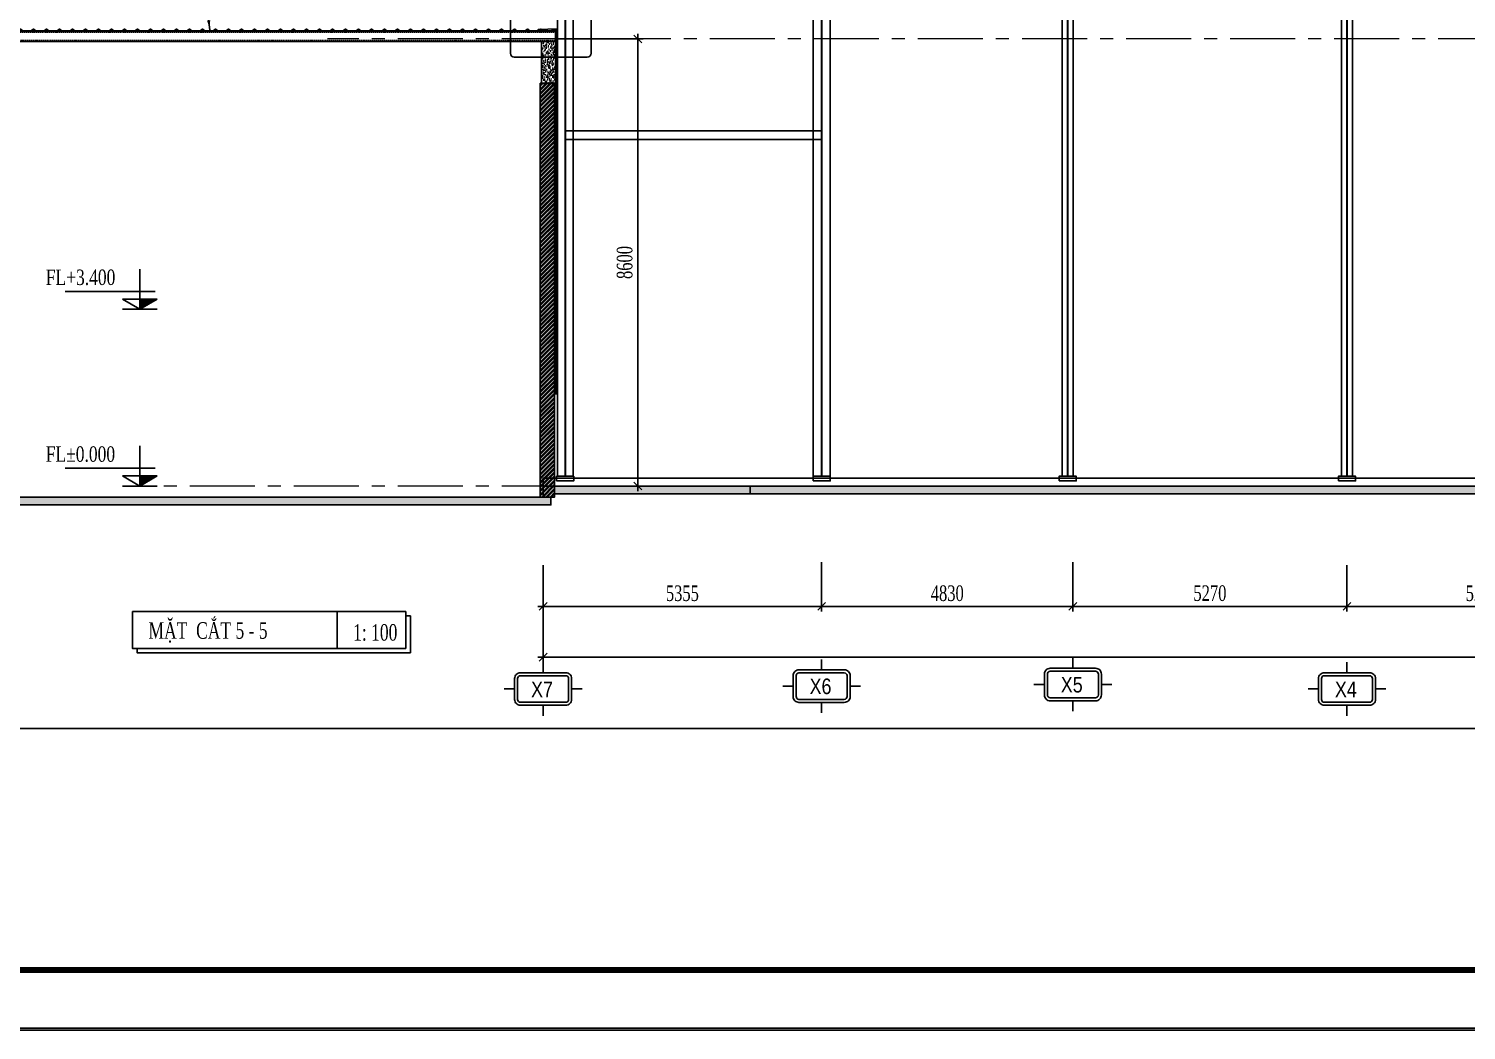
# Model space of a CAD drawing. Header units: inches. Extents: x 340055 to 349452, y -34649 to -30845.
# Drawn here: x 342145 to 342421.4, y -32778.4 to -32585.7 of the extents above; entities that cross this region are included whole.
import ezdxf
from ezdxf.enums import TextEntityAlignment as Align

# ---------------------------------------------------------------- set-up
doc = ezdxf.new("R2010")
doc.units = ezdxf.units.IN
doc.header["$MEASUREMENT"] = 0
doc.linetypes.add('CENTER', pattern=[2, 1.25, -0.25, 0.25, -0.25])
doc.linetypes.add('HIDDEN', pattern=[0.375, 0.25, -0.125])
for name, color, linetype in [('001-TRUC', 252, 'CENTER'), ('2', 2, 'Continuous'), ('250', 250, 'Continuous'), ('3', 3, 'Continuous'), ('7', 7, 'Continuous'), ('8', 8, 'Continuous'), ('flashing', 6, 'Continuous'), ('NET IN', 3, 'Continuous'), ('STRUCTURE', 1, 'Continuous')]:
    doc.layers.add(name, color=color, linetype=linetype)
doc.layers.add('TL-TIILE BLOCK A2$0$TL-TITLE BLOCK 1', color=7, linetype='Continuous', lineweight=50)
doc.styles.add('hx2', font='')
doc.styles.add('ST1', font='times.ttf', dxfattribs={"width": 0.7})
doc.styles.add('ST1H', font='vnshxh.shx', dxfattribs={"width": 0.7})
doc.styles.add('vntimeh.shx', font='vntimeh.shx', dxfattribs={"width": 0.8, "bigfont": 'bigfont.shx'})
doc.styles.get('hx2').set_extended_font_data('.VnArial NarrowH')
doc.dimstyles.new('100', dxfattribs={"dimtxt": 3, "dimasz": 1.5, "dimexe": 1, "dimexo": 0, "dimgap": 1, "dimtad": 1, "dimdec": 0, "dimlfac": 100, "dimzin": 0, "dimdsep": 46, "dimtxsty": 'ST1', "dimblk": 'OBLIQUE', "dimcen": 1, "dimdle": 1, "dimclrd": 8, "dimclre": 8, "dimclrt": 3, "dimadec": 0, "dimazin": 0, "dimtfac": 1, "dimtdec": 0, "dimtix": 1, "dimtmove": 1, "dimatfit": 3, "dimfxl": 0, "dimtolj": 1, "dimtzin": 0, "dimlwd": -1, "dimlwe": -1, "dimarcsym": 0})
doc.dimstyles.new('3', dxfattribs={"dimtxt": 3.5, "dimasz": 1.8, "dimexe": 1, "dimexo": 0, "dimgap": 1, "dimtad": 1, "dimdec": 0, "dimlfac": 3, "dimzin": 0, "dimdsep": 46, "dimtxsty": 'ST1H', "dimblk": 'OBLIQUE', "dimcen": 1, "dimdle": 1, "dimclrd": 8, "dimclre": 8, "dimclrt": 3, "dimadec": 0, "dimazin": 0, "dimtfac": 1, "dimtdec": 0, "dimtix": 1, "dimtofl": 0, "dimtmove": 1, "dimatfit": 3, "dimfxl": 0, "dimtolj": 1, "dimtzin": 0, "dimlwd": -1, "dimlwe": -1, "dimarcsym": 0})

# ---------------------------------------------------------------- blocks, each defined once
blk = doc.blocks.new('TENTRUC')
at = {"layer": '7'}
for p, q in [((0, 8.27), (0, 10.26)), ((-7.48, 5.13), (-5.48, 5.13)), ((5.48, 5.13), (7.48, 5.13)), ((0, 0), (0, 2))]:
    blk.add_line(p, q, dxfattribs=at)
blk.add_lwpolyline([(-4.36, 8.27), (4.36, 8.27, -0.414214), (5.48, 7.14), (5.48, 3.12, -0.414214), (4.36, 2), (-4.36, 2, -0.414214), (-5.48, 3.12), (-5.48, 7.14, -0.414214)], format="xyb", close=True, dxfattribs=at)
at = {"layer": '8', "ltscale": 15}
blk.add_lwpolyline([(-4.36, 7.68), (4.36, 7.68, -0.414214), (4.9, 7.14), (4.9, 3.12, -0.414214), (4.36, 2.58), (-4.36, 2.58, -0.414214), (-4.9, 3.12), (-4.9, 7.14, -0.414214)], format="xyb", close=True, dxfattribs=at)
at = {"layer": '3', "style": 'hx2'}
blk.add_attdef('TR', text='', height=2.9, dxfattribs=at).set_placement((-0.16, 3.83), align=Align.CENTER)
blk = doc.blocks.new('_Oblique')
at = {"color": 0, "linetype": 'ByBlock', "lineweight": -2}
blk.add_line((-0.5, -0.5), (0.5, 0.5), dxfattribs=at)
blk = doc.blocks.new('*D503')
at = {"color": 8, "linetype": 'Continuous', "transparency": 16777216}
for p, q in [((342243.88, -32688.87), (342243.88, -32697.83)), ((342297.43, -32688.31), (342297.43, -32697.83)), ((342242.88, -32696.83), (342298.43, -32696.83))]:
    blk.add_line(p, q, dxfattribs=at)
at = {"layer": 'Defpoints', "color": 0, "transparency": 16777216}
for p in [(342243.88, -32688.87), (342297.43, -32688.31), (342297.43, -32696.83)]:
    blk.add_point(p, dxfattribs=at)
at = {"color": 8, "transparency": 16777216, "xscale": 1.5, "yscale": 1.5, "zscale": 1.5, "rotation": 180}
blk.add_blockref('_Oblique', (342243.88, -32696.83), dxfattribs=at)
at = {"color": 8, "transparency": 16777216, "xscale": 1.5, "yscale": 1.5, "zscale": 1.5}
blk.add_blockref('_Oblique', (342297.43, -32696.83), dxfattribs=at)
at = {"color": 3, "transparency": 16777216, "insert": (342270.65, -32694.31), "char_height": 3, "attachment_point": 5, "style": 'ST1', "bg_fill": 3, "box_fill_scale": 1.25, "bg_fill_color": 256, "bg_fill_true_color": 13158600, "bg_fill_transparency": 0}
blk.add_mtext('\\A1;5355', dxfattribs=at)
blk = doc.blocks.new('*D504')
at = {"color": 8, "linetype": 'Continuous', "transparency": 16777216}
for p, q in [((342297.43, -32688.31), (342297.43, -32697.83)), ((342345.73, -32688.31), (342345.73, -32697.83)), ((342296.43, -32696.83), (342346.73, -32696.83))]:
    blk.add_line(p, q, dxfattribs=at)
at = {"layer": 'Defpoints', "color": 0, "transparency": 16777216}
for p in [(342297.43, -32688.31), (342345.73, -32688.31), (342345.73, -32696.83)]:
    blk.add_point(p, dxfattribs=at)
at = {"color": 8, "transparency": 16777216, "xscale": 1.5, "yscale": 1.5, "zscale": 1.5, "rotation": 180}
blk.add_blockref('_Oblique', (342297.43, -32696.83), dxfattribs=at)
at = {"color": 8, "transparency": 16777216, "xscale": 1.5, "yscale": 1.5, "zscale": 1.5}
blk.add_blockref('_Oblique', (342345.73, -32696.83), dxfattribs=at)
at = {"color": 3, "transparency": 16777216, "insert": (342321.58, -32694.31), "char_height": 3, "attachment_point": 5, "style": 'ST1', "bg_fill": 3, "box_fill_scale": 1.25, "bg_fill_color": 256, "bg_fill_true_color": 13158600, "bg_fill_transparency": 0}
blk.add_mtext('\\A1;4830', dxfattribs=at)
blk = doc.blocks.new('*D505')
at = {"color": 8, "linetype": 'Continuous', "transparency": 16777216}
for p, q in [((342345.73, -32688.31), (342345.73, -32697.83)), ((342398.43, -32688.87), (342398.43, -32697.83)), ((342344.73, -32696.83), (342399.43, -32696.83))]:
    blk.add_line(p, q, dxfattribs=at)
at = {"layer": 'Defpoints', "color": 0, "transparency": 16777216}
for p in [(342345.73, -32688.31), (342398.43, -32688.87), (342398.43, -32696.83)]:
    blk.add_point(p, dxfattribs=at)
at = {"color": 8, "transparency": 16777216, "xscale": 1.5, "yscale": 1.5, "zscale": 1.5, "rotation": 180}
blk.add_blockref('_Oblique', (342345.73, -32696.83), dxfattribs=at)
at = {"color": 8, "transparency": 16777216, "xscale": 1.5, "yscale": 1.5, "zscale": 1.5}
blk.add_blockref('_Oblique', (342398.43, -32696.83), dxfattribs=at)
at = {"color": 3, "transparency": 16777216, "insert": (342372.08, -32694.3), "char_height": 3, "attachment_point": 5, "style": 'ST1', "bg_fill": 3, "box_fill_scale": 1.25, "bg_fill_color": 256, "bg_fill_true_color": 13158600, "bg_fill_transparency": 0}
blk.add_mtext('\\A1;5270', dxfattribs=at)
blk = doc.blocks.new('*D506')
at = {"color": 8, "linetype": 'Continuous', "transparency": 16777216}
for p, q in [((342398.43, -32688.87), (342398.43, -32697.83)), ((342450.43, -32688.87), (342450.43, -32697.83)), ((342397.43, -32696.83), (342451.43, -32696.83))]:
    blk.add_line(p, q, dxfattribs=at)
at = {"layer": 'Defpoints', "color": 0, "transparency": 16777216}
for p in [(342398.43, -32688.87), (342450.43, -32688.87), (342450.43, -32696.83)]:
    blk.add_point(p, dxfattribs=at)
at = {"color": 8, "transparency": 16777216, "xscale": 1.5, "yscale": 1.5, "zscale": 1.5, "rotation": 180}
blk.add_blockref('_Oblique', (342398.43, -32696.83), dxfattribs=at)
at = {"color": 8, "transparency": 16777216, "xscale": 1.5, "yscale": 1.5, "zscale": 1.5}
blk.add_blockref('_Oblique', (342450.43, -32696.83), dxfattribs=at)
at = {"color": 3, "transparency": 16777216, "insert": (342424.43, -32694.31), "char_height": 3, "attachment_point": 5, "style": 'ST1', "bg_fill": 3, "box_fill_scale": 1.25, "bg_fill_color": 256, "bg_fill_true_color": 13158600, "bg_fill_transparency": 0}
blk.add_mtext('\\A1;5200', dxfattribs=at)
blk = doc.blocks.new('*D510')
at = {"color": 8, "linetype": 'Continuous', "transparency": 16777216}
for p, q in [((342243.88, -32688.87), (342243.88, -32707.58)), ((342612.38, -32688.87), (342612.38, -32707.58)), ((342242.88, -32706.58), (342613.38, -32706.58))]:
    blk.add_line(p, q, dxfattribs=at)
at = {"layer": 'Defpoints', "color": 0, "transparency": 16777216}
for p in [(342243.88, -32688.87), (342612.38, -32688.87), (342612.38, -32706.58)]:
    blk.add_point(p, dxfattribs=at)
at = {"color": 8, "transparency": 16777216, "xscale": 1.5, "yscale": 1.5, "zscale": 1.5, "rotation": 180}
blk.add_blockref('_Oblique', (342243.88, -32706.58), dxfattribs=at)
at = {"color": 8, "transparency": 16777216, "xscale": 1.5, "yscale": 1.5, "zscale": 1.5}
blk.add_blockref('_Oblique', (342612.38, -32706.58), dxfattribs=at)
at = {"color": 3, "transparency": 16777216, "insert": (342428.13, -32704.05), "char_height": 3, "attachment_point": 5, "style": 'ST1', "bg_fill": 3, "box_fill_scale": 1.25, "bg_fill_color": 256, "bg_fill_true_color": 13158600, "bg_fill_transparency": 0}
blk.add_mtext('\\A1;36850', dxfattribs=at)
blk = doc.blocks.new('cos')
at = {"color": 8}
for p, q in [((0, 0), (0, 7.82)), ((-3, 3.49), (14.52, 3.49)), ((0, 1.99), (-3.39, 1.99)), ((0, 0), (-3.39, 1.99)), ((0, 1.99), (3.39, 1.99)), ((0, 0), (3.39, 1.99))]:
    blk.add_line(p, q, dxfattribs=at)
at = {"color": 4}
for p in [(-3.39, 0), (3.39, 0)]:
    blk.add_line(p, (0, 0), dxfattribs=at)
at = {"color": 8}
blk.add_solid([(0, 0), (-3.39, 1.99), (0, 1.99)], dxfattribs=at)
at = {"layer": '3', "color": 3, "style": 'vntimeh.shx', "width": 0.75}
blk.add_attdef('DSD', (1.32, 4.73), '', height=3, dxfattribs=at)
blk = doc.blocks.new('A$C26A6701F')
at = {"layer": 'STRUCTURE', "color": 1, "linetype": 'Continuous'}
for p, q in [((0, 17.2), (1.3, 17.5)), ((0, 17.1), (0, 17.2)), ((0, 17.2), (4, 17.2)), ((4, 17.1), (0, 17.1)), ((3.9, 16.7), (0.1, 16.7)), ((0.4, 17.8), (3.6, 17.8)), ((0.4, 17.6), (1.2, 17.6)), ((0.9, 17.8), (0.9, 18.8)), ((1, 17.8), (1, 18.6)), ((1, 6.2), (2.8, 6.5)), ((1.3, 6.4), (1, 6.2)), ((1, 6.2), (1.3, 6.1)), ((1.3, 6), (1, 5.8)), ((1, 5.8), (2.8, 6)), ((1, 5.8), (1.3, 5.6)), ((1, 5.3), (2.8, 5.6)), ((1.3, 5.5), (1, 5.3)), ((1, 5.3), (1.3, 5.2)), ((1, 4.8), (2.8, 5.1)), ((1.3, 5), (1, 4.8)), ((1, 4.8), (1.3, 4.7)), ((1, 4.3), (2.8, 4.6)), ((1.3, 4.5), (1, 4.3)), ((1, 4.3), (1.3, 4.2)), ((1.3, 4.1), (1, 3.9)), ((1, 3.9), (2.8, 4.1)), ((1, 3.9), (1.3, 3.8)), ((1.3, 3.6), (1, 3.4)), ((1, 3.4), (2.3, 3.6)), ((1, 3.4), (1.3, 3.3)), ((1.1, 18.9), (2.9, 18.9)), ((1.2, 16.7), (1.1, 16.7)), ((1.1, 16.7), (1.4, 16.6)), ((1.1, 16.7), (1.4, 16.7)), ((1.1, 16.2), (2.9, 16.5)), ((1.4, 16.4), (1.1, 16.2)), ((1.1, 16.2), (1.4, 16.1)), ((1.1, 15.7), (2.9, 16)), ((1.4, 15.9), (1.1, 15.7)), ((1.1, 15.7), (1.4, 15.6)), ((1.4, 15.5), (1.1, 15.2)), ((1.1, 15.2), (2.9, 15.5)), ((1.1, 15.2), (1.4, 15.1)), ((1.4, 15), (1.1, 14.8)), ((1.1, 14.8), (2.9, 15)), ((1.1, 14.8), (1.4, 14.7)), ((1.1, 14.3), (2.9, 14.6)), ((1.4, 14.5), (1.1, 14.3)), ((1.1, 14.3), (1.4, 14.2)), ((1.1, 13.8), (2.9, 14.1)), ((1.4, 14), (1.1, 13.8)), ((1.1, 13.8), (1.4, 13.7)), ((1.4, 13.6), (1.1, 13.3)), ((1.1, 13.3), (2.9, 13.6)), ((1.1, 13.3), (1.4, 13.2)), ((1.1, 12.9), (2.9, 13.2)), ((1.4, 13.1), (1.1, 12.9)), ((1.1, 12.9), (1.4, 12.8)), ((1.1, 12.4), (2.9, 12.7)), ((1.4, 12.6), (1.1, 12.4)), ((1.1, 12.4), (1.4, 12.3)), ((1.1, 11.9), (2.9, 12.2)), ((1.4, 12.1), (1.1, 11.9)), ((1.1, 11.9), (1.4, 11.8)), ((1.4, 11.7), (1.1, 11.5)), ((1.1, 11.5), (2.9, 11.7)), ((1.1, 11.5), (1.4, 11.3)), ((1.1, 11), (2.9, 11.3)), ((1.4, 11.2), (1.1, 11)), ((1.1, 11), (1.3, 10.9)), ((1.1, 10.5), (2.9, 10.8)), ((1.4, 10.7), (1.1, 10.5)), ((1.1, 10.5), (1.3, 10.4)), ((1.1, 10), (2.9, 10.3)), ((1.3, 10.2), (1.1, 10)), ((1.1, 10), (1.3, 9.9)), ((1.3, 9.8), (1.1, 9.6)), ((1.1, 9.6), (2.9, 9.8)), ((1.1, 9.6), (1.3, 9.4)), ((1.1, 9.1), (2.8, 9.4)), ((1.3, 9.3), (1.1, 9.1)), ((1.1, 9.1), (1.3, 9)), ((1.1, 8.6), (2.8, 8.9)), ((1.3, 8.8), (1.1, 8.6)), ((1.1, 8.6), (1.3, 8.5)), ((1.1, 8.1), (2.8, 8.4)), ((1.3, 8.3), (1.1, 8.1)), ((1.1, 8.1), (1.3, 8)), ((1.3, 7.9), (1.1, 7.7)), ((1.1, 7.7), (2.8, 7.9)), ((1.1, 7.7), (1.3, 7.5)), ((1.1, 7.2), (2.8, 7.5)), ((1.3, 7.4), (1.1, 7.2)), ((1.1, 7.2), (1.3, 7.1)), ((1.1, 6.7), (2.8, 7)), ((1.3, 6.9), (1.1, 6.7)), ((1.1, 6.7), (1.3, 6.6)), ((1.2, 17.6), (2.8, 17.6)), ((1.3, 17.5), (1.3, 17.6)), ((1.3, 17.5), (2.7, 17.5)), ((1.3, 10.7), (1.3, 10.9)), ((1.3, 10.4), (2.7, 10.6)), ((2.7, 10.4), (1.3, 10.2)), ((1.3, 10.2), (1.3, 10.4)), ((1.3, 9.9), (2.7, 10.1)), ((2.7, 9.9), (1.3, 9.8)), ((1.3, 9.9), (1.3, 9.8)), ((1.3, 9.4), (2.7, 9.6)), ((2.6, 9.5), (1.3, 9.3)), ((1.3, 9.3), (1.3, 9.4)), ((1.3, 9), (2.7, 9.2)), ((2.6, 9), (1.3, 8.8)), ((1.3, 8.8), (1.3, 9)), ((1.3, 8.5), (2.7, 8.7)), ((2.6, 8.5), (1.3, 8.3)), ((1.3, 8.3), (1.3, 8.5)), ((1.3, 8), (2.7, 8.2)), ((2.6, 8), (1.3, 7.9)), ((1.3, 7.9), (1.3, 8)), ((1.3, 7.5), (2.7, 7.7)), ((2.6, 7.6), (1.3, 7.4)), ((1.3, 7.4), (1.3, 7.5)), ((1.3, 7.1), (2.7, 7.3)), ((2.6, 7.1), (1.3, 6.9)), ((1.3, 6.9), (1.3, 7.1)), ((1.3, 6.6), (2.7, 6.8)), ((2.6, 6.6), (1.3, 6.4)), ((1.3, 6.4), (1.3, 6.6)), ((1.3, 6.1), (2.6, 6.3)), ((2.6, 6.1), (1.3, 6)), ((1.3, 6), (1.3, 6.1)), ((1.3, 5.6), (2.6, 5.8)), ((2.6, 5.7), (1.3, 5.5)), ((1.3, 5.5), (1.3, 5.6)), ((1.3, 5.2), (2.6, 5.4)), ((2.6, 5.2), (1.3, 5)), ((1.3, 5), (1.3, 5.2)), ((1.3, 4.7), (2.6, 4.9)), ((2.6, 4.7), (1.3, 4.5)), ((1.3, 4.5), (1.3, 4.7)), ((1.3, 4.2), (2.6, 4.4)), ((2.6, 4.3), (1.3, 4.1)), ((1.3, 4.1), (1.3, 4.2)), ((1.3, 3.8), (2.6, 3.9)), ((1.3, 3.6), (1.3, 3.8)), ((2.3, 3.7), (1.3, 3.6)), ((1.3, 3.3), (2.2, 3.4)), ((1.3, 0.6), (1.3, 3.3)), ((1.3, 0.6), (1.4, 0.8)), ((1.3, 0.6), (1.9, 0)), ((1.4, 16.6), (2.4, 16.7)), ((2.7, 16.6), (1.4, 16.4)), ((1.4, 16.4), (1.4, 16.6)), ((1.4, 16.1), (2.7, 16.3)), ((2.7, 16.1), (1.4, 15.9)), ((1.4, 15.9), (1.4, 16.1)), ((1.4, 15.6), (2.7, 15.8)), ((2.7, 15.6), (1.4, 15.5)), ((1.4, 15.5), (1.4, 15.6)), ((1.4, 15.1), (2.7, 15.3)), ((2.7, 15.2), (1.4, 15)), ((1.4, 15), (1.4, 15.1)), ((1.4, 14.7), (2.7, 14.9)), ((2.7, 14.7), (1.4, 14.5)), ((1.4, 14.5), (1.4, 14.7)), ((1.4, 14.2), (2.7, 14.4)), ((2.7, 14.2), (1.4, 14)), ((1.4, 14), (1.4, 14.2)), ((1.4, 13.7), (2.7, 13.9)), ((2.7, 13.7), (1.4, 13.6)), ((1.4, 13.6), (1.4, 13.7)), ((1.4, 13.2), (2.7, 13.4)), ((2.7, 13.3), (1.4, 13.1)), ((1.4, 13.2), (1.4, 13.1)), ((1.4, 12.8), (2.7, 13)), ((2.7, 12.8), (1.4, 12.6)), ((1.4, 12.6), (1.4, 12.8)), ((1.4, 12.3), (2.7, 12.5)), ((2.7, 12.3), (1.4, 12.1)), ((1.4, 12.1), (1.4, 12.3)), ((1.4, 11.8), (2.7, 12)), ((2.7, 11.8), (1.4, 11.7)), ((1.4, 11.7), (1.4, 11.8)), ((1.4, 11.3), (2.7, 11.5)), ((2.7, 11.4), (1.4, 11.2)), ((1.4, 11.2), (1.4, 11.3)), ((1.3, 10.9), (2.7, 11.1)), ((2.7, 10.9), (1.4, 10.7)), ((1.7, 0.8), (2, 0)), ((1.9, 18.6), (2, 17.8)), ((2, 17.8), (2.1, 18.6)), ((2, 0), (2.6, 0.6)), ((2, 0.1), (2.3, 0.6)), ((2.4, 1), (2.6, 3.7)), ((2.6, 3.8), (2.5, 3.8)), ((2.5, 3.6), (2.8, 3.7)), ((2.5, 3.5), (2.6, 3.5)), ((2.6, 9.5), (2.7, 9.6)), ((2.6, 9.5), (2.8, 9.4)), ((2.6, 9), (2.6, 9.2)), ((2.6, 9), (2.8, 8.9)), ((2.6, 8.5), (2.6, 8.7)), ((2.6, 8.5), (2.8, 8.4)), ((2.6, 8), (2.6, 8.2)), ((2.6, 8), (2.8, 7.9)), ((2.6, 7.6), (2.6, 7.7)), ((2.6, 7.6), (2.8, 7.5)), ((2.6, 7.1), (2.6, 7.3)), ((2.6, 7.1), (2.8, 7)), ((2.6, 6.6), (2.6, 6.8)), ((2.6, 6.6), (2.8, 6.5)), ((2.6, 6.3), (2.8, 6.5)), ((2.6, 6.1), (2.6, 6.3)), ((2.6, 6.1), (2.8, 6)), ((2.6, 5.8), (2.8, 6)), ((2.6, 5.7), (2.6, 5.8)), ((2.6, 5.7), (2.8, 5.6)), ((2.6, 5.4), (2.8, 5.6)), ((2.6, 5.2), (2.6, 5.4)), ((2.6, 5.2), (2.8, 5.1)), ((2.6, 4.9), (2.8, 5.1)), ((2.6, 4.7), (2.6, 4.9)), ((2.6, 4.7), (2.8, 4.6)), ((2.6, 4.4), (2.8, 4.6)), ((2.6, 4.3), (2.6, 4.4)), ((2.8, 4.1), (2.6, 4.3)), ((2.6, 3.9), (2.8, 4.1)), ((2.6, 3.8), (2.6, 3.9)), ((2.8, 3.7), (2.6, 3.8)), ((2.6, 3.5), (2.8, 3.7)), ((2.6, 0.6), (2.6, 3.5)), ((2.7, 17.5), (2.7, 17.6)), ((2.7, 17.5), (4, 17.2)), ((2.7, 16.6), (2.7, 16.7)), ((2.7, 16.6), (2.9, 16.5)), ((2.7, 16.3), (2.9, 16.5)), ((2.7, 16.1), (2.7, 16.3)), ((2.7, 16.1), (2.9, 16)), ((2.7, 15.8), (2.9, 16)), ((2.7, 15.6), (2.7, 15.8)), ((2.7, 15.6), (2.9, 15.5)), ((2.7, 15.3), (2.9, 15.5)), ((2.7, 15.2), (2.7, 15.3)), ((2.7, 15.2), (2.9, 15)), ((2.7, 14.9), (2.9, 15)), ((2.7, 14.7), (2.7, 14.9)), ((2.7, 14.7), (2.9, 14.6)), ((2.7, 14.4), (2.9, 14.6)), ((2.7, 14.2), (2.7, 14.4)), ((2.7, 14.2), (2.9, 14.1)), ((2.7, 13.9), (2.9, 14.1)), ((2.7, 13.7), (2.7, 13.9)), ((2.7, 13.7), (2.9, 13.6)), ((2.7, 13.4), (2.9, 13.6)), ((2.7, 13.4), (2.7, 13.3)), ((2.7, 13.3), (2.9, 13.2)), ((2.7, 13), (2.9, 13.2)), ((2.7, 12.8), (2.7, 13)), ((2.7, 12.8), (2.9, 12.7)), ((2.7, 12.5), (2.9, 12.7)), ((2.7, 12.3), (2.7, 12.5)), ((2.7, 12.3), (2.9, 12.2)), ((2.7, 12), (2.9, 12.2)), ((2.7, 11.8), (2.7, 12)), ((2.7, 11.8), (2.9, 11.7)), ((2.7, 11.5), (2.9, 11.7)), ((2.7, 11.4), (2.7, 11.5)), ((2.7, 11.4), (2.9, 11.3)), ((2.7, 11.1), (2.9, 11.3)), ((2.7, 10.9), (2.7, 11.1)), ((2.7, 10.9), (2.9, 10.8)), ((2.7, 10.6), (2.9, 10.8)), ((2.7, 10.4), (2.7, 10.6)), ((2.7, 10.4), (2.9, 10.3)), ((2.7, 10.1), (2.9, 10.3)), ((2.7, 10.1), (2.7, 9.9)), ((2.7, 9.9), (2.9, 9.8)), ((2.7, 9.6), (2.9, 9.8)), ((2.7, 9.2), (2.8, 9.4)), ((2.7, 8.7), (2.8, 8.9)), ((2.7, 8.2), (2.8, 8.4)), ((2.7, 7.7), (2.8, 7.9)), ((2.7, 7.3), (2.8, 7.5)), ((2.7, 6.8), (2.8, 7)), ((2.8, 17.6), (3.6, 17.6)), ((3, 18.6), (3, 17.8)), ((3.1, 17.8), (3.1, 18.8)), ((4, 17.2), (4, 17.1))]:
    blk.add_line(p, q, dxfattribs=at)
for centre, major_axis, ratio, start_param, end_param in [((-1.1, 16.7), (-0.822, 0.822), 1, 3.915086, 4.236522), ((0.4, 17.7), (0.0956, 0.0956), 1, 0.954633, 3.757756), ((1.1, 18.8), (-0.0943, 0.0943), 1, -0.785398, 0.785398), ((1.5, 18), (0.508, 0.508), 1, 0.131933, 1.438864), ((1.5, 0.7), (0.111, 0.111), 1, 6.085329, 8.011019), ((1.9, 0.1), (0.0625, 0.0625), 1, 3.247504, 4.535451), ((2.5, 18), (0.508, 0.508), 1, 0.131933, 1.438864), ((1.8, 3.7), (0.363, 0.363), 1, 4.808661, 5.407478), ((2.4, 3.7), (0.0836, 0.0836), 1, 5.766736, 8.502032), ((1.8, 1), (0.416, 0.416), 1, 4.859665, 5.449971), ((2.9, 18.8), (-0.0943, 0.0943), 1, 3.926991, 5.497787), ((3.6, 17.7), (-0.1, 0.1), 1, 2.701137, 5.152845), ((5.1, 16.7), (-1.15, 0.17), 0.90746, -0.177273, 0.177273)]:
    blk.add_ellipse(centre, major_axis=major_axis, ratio=ratio, start_param=start_param, end_param=end_param, dxfattribs=at)
blk = doc.blocks.new('A$C390C0F3E')
at = {"color": 3, "ltscale": 15}
blk.add_lwpolyline([(363.6, 6.1), (359.5, 6.1), (349.2, 16.4), (342.8, 16.4), (340, 13.8), (338.3, 13.8), (331.8, 6.1), (321, 6.1), (319.8, 6.7), (313.3, 6.7), (312.1, 6.1), (296.9, 6.1), (295.7, 6.7), (289.2, 6.7), (288, 6.1), (277.2, 6.1), (266.8, 16.4), (258.8, 16.4), (248.4, 6.1), (237.6, 6.1), (236.4, 6.7), (229.9, 6.7), (228.7, 6.1), (213.5, 6.1), (212.3, 6.7), (205.8, 6.7), (204.6, 6.1), (193.9, 6.1), (183.6, 16.4), (175.5, 16.4), (165.2, 6.1), (154.4, 6.1), (153.1, 6.7), (146.6, 6.7), (145.4, 6.1), (130.2, 6.1), (129, 6.7), (122.5, 6.7), (121.3, 6.1), (110.6, 6.1), (100.2, 16.4), (92.1, 16.4), (81.8, 6.1), (70.9, 6.1), (69.7, 6.7), (63.2, 6.7), (62, 6.1), (46.8, 6.1), (45.6, 6.7), (39.1, 6.7), (37.9, 6.1), (27.1, 6.1), (16.8, 16.4), (8.8, 16.4), (1.9, 11.2), (0.3, 6), (0, 6), (1.6, 11.3), (8.6, 16.7), (17, 16.7), (27.3, 6.4), (37.8, 6.4), (39, 7), (45.7, 7), (46.9, 6.4), (61.9, 6.4), (63.1, 7), (69.8, 7), (71, 6.4), (81.6, 6.4), (92, 16.7), (100.3, 16.7), (110.7, 6.4), (121.3, 6.4), (122.5, 7), (129.1, 7), (130.3, 6.4), (145.4, 6.4), (146.6, 7), (153.2, 7), (154.4, 6.4), (165.1, 6.4), (175.4, 16.7), (183.7, 16.7), (194, 6.4), (204.5, 6.4), (205.7, 7), (212.4, 7), (213.6, 6.4), (228.6, 6.4), (229.8, 7), (236.5, 7), (237.7, 6.4), (248.2, 6.4), (258.6, 16.7), (267, 16.7), (277.4, 6.4), (287.9, 6.4), (289.1, 7), (295.7, 7), (297, 6.4), (312, 6.4), (313.2, 7), (319.9, 7), (321.1, 6.4), (331.6, 6.4), (338.2, 14.1), (339.9, 14.1), (342.7, 16.7), (349.3, 16.7), (359.6, 6.4), (363.6, 6.4)], close=True, dxfattribs=at)
at = {"color": 9, "linetype": 'Continuous', "extrusion": (3.8442e-21, -5.24939e-09, 1)}
for p in [(10.8, 0, 0), (95, 0, 0), (178.3, 0, 0), (261.6, 0, 0)]:
    blk.add_blockref('A$C26A6701F', p, dxfattribs=at)
blk = doc.blocks.new('*D664')
at = {"color": 8, "linetype": 'Continuous', "transparency": 16777216}
for p, q in [((342246.29, -32587.68), (342263.09, -32587.68)), ((342262.09, -32586.68), (342262.09, -32674.68)), ((342246.08, -32673.68), (342263.09, -32673.68))]:
    blk.add_line(p, q, dxfattribs=at)
at = {"layer": 'Defpoints', "color": 0, "transparency": 16777216}
for p in [(342246.29, -32587.68), (342246.08, -32673.68), (342262.09, -32673.68)]:
    blk.add_point(p, dxfattribs=at)
at = {"color": 8, "transparency": 16777216, "xscale": 1.5, "yscale": 1.5, "zscale": 1.5}
for p, rotation in [((342262.09, -32587.68), 90), ((342262.09, -32673.68), 270)]:
    blk.add_blockref('_Oblique', p, dxfattribs=dict(at, rotation=rotation))
at = {"color": 3, "transparency": 16777216, "insert": (342259.56, -32630.68), "char_height": 3, "attachment_point": 5, "rotation": 90, "style": 'ST1', "bg_fill": 3, "box_fill_scale": 1.25, "bg_fill_color": 256, "bg_fill_true_color": 13158600, "bg_fill_transparency": 0}
blk.add_mtext('\\A1;8600', dxfattribs=at)
blk = doc.blocks.new('kt kien truc 1')
at = {"layer": 'Defpoints', "color": 8}
blk.add_lwpolyline([(0, 0), (594, 0), (594, 420), (0, 420)], close=True, dxfattribs=at)
at = {"layer": 'TL-TIILE BLOCK A2$0$TL-TITLE BLOCK 1', "const_width": 1}
blk.add_lwpolyline([(20, 10), (579, 10), (584, 15), (584, 405), (579, 410), (20, 410), (15, 405), (15, 15)], close=True, dxfattribs=at)

msp = doc.modelspace()

# ---------------------------------------------------------------- hatches: boundary and pattern name
h = msp.add_hatch()
h.set_pattern_fill('AR-CONC', color=8, scale=0.25, style=0)
h.set_pattern_definition([(50, (18817.5366, 6052.2881), (1.7931504565, -0.1568803375), [0.1875, -2.0625]), (355, (18817.5366, 6052.2881), (-0.346878334, 1.880480334), [0.15, -1.65]), (100.4514, (18817.686, 6052.275), (1.446273454, 1.723598855), [0.159350475, -1.75285528]), (46.1842, (18817.5366, 6052.7881), (2.668102622, -0.413797536), [0.28125, -3.09375]), (96.6356, (18817.759, 6052.7537), (2.336656764, 2.435294677), [0.23902572, -2.6292825]), (351.1842, (18817.5366, 6052.7881), (2.336654863, 2.435296502), [0.225, -2.475]), (21, (18817.7866, 6052.6631), (1.49226763, -1.0065472267), [0.1875, -2.0625]), (326, (18817.7866, 6052.6631), (0.60828833, 1.812875113), [0.15, -1.65]), (71.4514, (18817.911, 6052.5793), (2.100556571, 0.806326242), [0.159350475, -1.75285528]), (37.5, (18817.5366, 6052.28814), (0.0303996383, 0.8322346346), [0, -1.63, 0, -1.675, 0, -1.65625]), (7.5, (18817.5366, 6052.2881), (0.6576738436, 0.9860292797), [0, -0.955, 0, -1.5925, 0, -0.63125]), (327.5, (18816.9791, 6052.28814), (1.3345560904, -0.0563871793), [0, -0.625, 0, -1.95, 0, -2.5875]), (317.5, (18816.7291, 6052.2881), (1.4579654234, 0.250262456), [0, -0.8125, 0, -1.295, 0, -1.8375])])
h.paths.add_polyline_path([(342246.08, -32675.1836), (342246.08, -32675.7939), (342245.3798, -32675.7939), (342245.3798, -32677.2939), (342243.8798, -32677.2939), (342129.6243, -32677.2939), (342129.6243, -32675.7939), (342243.8798, -32675.7939), (342243.8798, -32673.6836), (342245.3798, -32673.6836), (342283.6737, -32673.6836), (342283.6737, -32675.1836)])
h = msp.add_hatch()
h.set_pattern_fill('AR-CONC', color=8, scale=0.25, style=0)
h.set_pattern_definition([(130, (666038.7233, 6052.2881), (-1.7931504565, -0.1568803375), [0.1875, -2.0625]), (185, (666038.7233, 6052.2881), (0.346878334, 1.880480334), [0.15, -1.65]), (79.5486, (666038.574, 6052.275), (-1.446273454, 1.723598855), [0.159350475, -1.75285528]), (133.8158, (666038.7233, 6052.7881), (-2.668102622, -0.413797536), [0.28125, -3.09375]), (83.3644, (666038.501, 6052.7537), (-2.336656764, 2.435294677), [0.23902572, -2.6292825]), (188.8158, (666038.7233, 6052.7881), (-2.336654863, 2.435296502), [0.225, -2.475]), (159, (666038.4733, 6052.6631), (-1.49226763, -1.0065472267), [0.1875, -2.0625]), (214, (666038.4733, 6052.6631), (-0.60828833, 1.812875113), [0.15, -1.65]), (108.5486, (666038.349, 6052.5793), (-2.100556571, 0.806326242), [0.159350475, -1.75285528]), (142.5, (666038.72334, 6052.28814), (-0.0303996383, 0.8322346346), [0, -1.63, 0, -1.675, 0, -1.65625]), (172.5, (666038.7233, 6052.2881), (-0.6576738436, 0.9860292797), [0, -0.955, 0, -1.5925, 0, -0.63125]), (212.5, (666039.28084, 6052.28814), (-1.3345560904, -0.0563871793), [0, -0.625, 0, -1.95, 0, -2.5875]), (222.5, (666039.5308, 6052.2881), (-1.4579654234, 0.250262456), [0, -0.8125, 0, -1.295, 0, -1.8375])])
h.paths.add_polyline_path([(342610.8801, -32675.1836), (342610.8801, -32678.1836), (342612.3801, -32678.1836), (342628.9249, -32678.1836), (342628.9249, -32676.6836), (342612.3801, -32676.6836), (342612.3801, -32673.6836), (342610.8801, -32673.6836), (342283.6737, -32673.6836), (342283.6737, -32675.1836)])
at = {"layer": '2'}
h = msp.add_hatch(dxfattribs=at)
h.set_pattern_fill('AR-CONC', color=9, scale=0.3, style=0)
h.set_pattern_definition([(50, (23205.6204, 10343.0974), (2.151780548, -0.188256405), [0.225, -2.475]), (355, (23205.6204, 10343.0974), (-0.416254001, 2.256576401), [0.18, -1.98]), (100.4514, (23205.7997, 10343.0817), (1.735528145, 2.068318626), [0.19122057, -2.103426336]), (46.1842, (23205.6204, 10343.6974), (3.201723146, -0.496557043), [0.3375, -3.7125]), (96.6356, (23205.8872, 10343.656), (2.803988117, 2.922353613), [0.286830864, -3.155139]), (351.1842, (23205.6204, 10343.6974), (2.803985835, 2.922355803), [0.27, -2.97]), (21, (23205.9204, 10343.5474), (1.790721156, -1.207856672), [0.225, -2.475]), (326, (23205.9204, 10343.5474), (0.729945996, 2.175450135), [0.18, -1.98]), (71.4514, (23206.0696, 10343.4467), (2.520667886, 0.96759149), [0.19122057, -2.103426336]), (37.5, (23205.62035, 10343.0974), (0.036479566, 0.9986815615), [0, -1.956, 0, -2.01, 0, -1.9875]), (7.5, (23205.6204, 10343.0974), (0.7892086123, 1.1832351356), [0, -1.146, 0, -1.911, 0, -0.7575]), (327.5, (23204.95135, 10343.0974), (1.6014673085, -0.0676646152), [0, -0.75, 0, -2.34, 0, -3.105]), (317.5, (23204.6514, 10343.0974), (1.749558508, 0.300314947), [0, -0.975, 0, -1.554, 0, -2.205])])
h.paths.add_polyline_path([(342243.33, -32596.2789), (342246.08, -32596.2789), (342246.08, -32675.7939), (342243.33, -32675.7939)])
h = msp.add_hatch(dxfattribs=at)
h.set_pattern_fill('ANSI32', color=9, scale=1.5, style=0)
h.set_pattern_definition([(45, (23205.62035, 10343.0974), (-0.3977475644, 0.3977475644), []), (45, (23205.8855, 10343.0974), (-0.3977475644, 0.3977475644), [])])
h.paths.add_polyline_path([(342246.08, -32596.2789), (342243.33, -32596.2789), (342243.33, -32675.7939), (342246.08, -32675.7939)])

# ---------------------------------------------------------------- linework, layer by layer
msp.add_line((342204.3048, -32697.8212), (342204.3048, -32704.8952))
at = {"color": 94}
msp.add_lwpolyline([(342129.6243, -32588.1589), (342246.285, -32588.1589), (342246.285, -32586.1589), (342129.6243, -32586.1589)], close=True, dxfattribs=at)
for points in [[(342246.285, -32586.1739), (342129.6243, -32586.1739)], [(342129.6243, -32588.1439), (342246.285, -32588.1439)]]:
    msp.add_lwpolyline(points, dxfattribs=at)
at = {"color": 94, "linetype": 'HIDDEN'}
for points in [[(342246.285, -32586.3589), (342129.6243, -32586.3589)], [(342129.6243, -32587.9589), (342246.285, -32587.9589)]]:
    msp.add_lwpolyline(points, dxfattribs=at)
at = {"color": 8}
for points in [[(342246.08, -32675.1836), (342246.08, -32675.7939), (342245.3798, -32675.7939), (342245.3798, -32677.2939), (342243.8798, -32677.2939), (342129.6243, -32677.2939), (342129.6243, -32675.7939), (342243.8798, -32675.7939), (342243.8798, -32673.6836), (342245.3798, -32673.6836), (342283.6737, -32673.6836), (342283.6737, -32675.1836)], [(342243.8798, -32673.6836), (342612.3803, -32673.6836), (342612.3803, -32672.19), (342243.8798, -32672.19)], [(342610.8801, -32675.1836), (342610.8801, -32678.1836), (342612.3801, -32678.1836), (342628.9249, -32678.1836), (342628.9249, -32676.6836), (342612.3801, -32676.6836), (342612.3801, -32673.6836), (342610.8801, -32673.6836), (342283.6737, -32673.6836), (342283.6737, -32675.1836)]]:
    msp.add_lwpolyline(points, close=True, dxfattribs=at)
msp.add_lwpolyline([(342164.911, -32697.8212), (342217.4737, -32697.8212), (342217.4737, -32704.8952), (342164.911, -32704.8952)], close=True)
at = {"layer": '001-TRUC', "lineweight": 0, "ltscale": 10}
for p, q in [((342548.4496, -32587.6836), (342202.4296, -32587.6836)), ((342548.4496, -32673.6836), (342169.6981, -32673.6836))]:
    msp.add_line(p, q, dxfattribs=at)
at = {"layer": '2', "color": 9}
for p, q in [((342246.6302, -32671.7939), (342246.6302, -32409.0802)), ((342249.6302, -32671.7939), (342249.6302, -32409.0802)), ((342295.78, -32672.6862), (342295.78, -32409.0802)), ((342299.08, -32672.6862), (342299.08, -32409.0802)), ((342343.67, -32671.7939), (342343.67, -32409.0802)), ((342345.79, -32671.7939), (342345.79, -32409.0802)), ((342397.3703, -32671.7939), (342397.3703, -32409.0802)), ((342399.4903, -32671.7939), (342399.4903, -32409.0802)), ((342248.1002, -32671.7939), (342248.1002, -32416.6297)), ((342248.1602, -32671.7939), (342248.1602, -32416.6297)), ((342297.4, -32671.7939), (342297.4, -32416.6297)), ((342297.46, -32671.7939), (342297.46, -32416.6297)), ((342344.7, -32671.7939), (342344.7, -32416.6297)), ((342344.76, -32671.7939), (342344.76, -32416.6297)), ((342398.4001, -32671.7939), (342398.4001, -32416.6297)), ((342398.4601, -32671.7939), (342398.4601, -32416.6297))]:
    msp.add_line(p, q, dxfattribs=at)
for points in [[(342246.285, -32655.9558), (342246.585, -32655.9558), (342246.585, -32585.84), (342246.285, -32585.84)], [(342243.285, -32596.1589), (342246.285, -32596.1589), (342246.285, -32596.2789), (342243.285, -32596.2789)], [(342243.33, -32596.2789), (342246.08, -32596.2789), (342246.08, -32675.7939), (342243.33, -32675.7939)], [(342248.1602, -32607.0236), (342297.43, -32607.0278), (342297.43, -32605.3478), (342248.1602, -32605.3436)]]:
    msp.add_lwpolyline(points, close=True, dxfattribs=at)
at = {"layer": '8', "ltscale": 0.9}
msp.add_lwpolyline([(342243.88, -32675.7939), (342246.08, -32675.7939), (342246.08, -32671.7939)], dxfattribs=at)
at = {"layer": '8'}
for points in [[(342246.4802, -32672.19), (342249.7802, -32672.19), (342249.7802, -32671.7939), (342246.4802, -32671.7939)], [(342246.4802, -32672.6862), (342249.7802, -32672.6862), (342249.7802, -32672.19), (342246.4802, -32672.19)], [(342295.78, -32672.19), (342299.08, -32672.19), (342299.08, -32671.7939), (342295.78, -32671.7939)], [(342295.78, -32672.6862), (342299.08, -32672.6862), (342299.08, -32672.19), (342295.78, -32672.19)], [(342343.08, -32672.19), (342346.38, -32672.19), (342346.38, -32671.7939), (342343.08, -32671.7939)], [(342343.08, -32672.6862), (342346.38, -32672.6862), (342346.38, -32672.19), (342343.08, -32672.19)], [(342396.7803, -32672.19), (342400.0803, -32672.19), (342400.0803, -32671.7939), (342396.7803, -32671.7939)], [(342396.7803, -32672.6862), (342400.0803, -32672.6862), (342400.0803, -32672.19), (342396.7803, -32672.19)]]:
    msp.add_lwpolyline(points, close=True, dxfattribs=at)
at = {"layer": 'flashing'}
msp.add_lwpolyline([(342246.5925, -32585.7311), (342246.5925, -32587.5893), (342246.6679, -32587.6766), (342246.5881, -32587.806), (342246.5823, -32587.8012), (342246.6586, -32587.6774), (342246.585, -32587.5921), (342246.585, -32585.7398), (342242.9816, -32585.8466), (342242.8494, -32586.0704), (342242.8433, -32586.0654), (342242.9772, -32585.8393)], close=True, dxfattribs=at)

# ---------------------------------------------------------------- block references
at = {"color": 1, "true_color": 0xfa051e, "xscale": 0.03000000002793968, "yscale": 0.03000000002793968, "zscale": 0.03000000002793968}
for p in [(342135.5003, -32586.3413), (342145.5003, -32586.3413), (342155.5003, -32586.3413), (342165.5003, -32586.3413), (342175.5003, -32586.3413), (342185.5003, -32586.3413), (342195.5003, -32586.3413), (342205.5003, -32586.3413), (342215.5003, -32586.3413), (342225.5003, -32586.3413), (342235.5003, -32586.3413)]:
    msp.add_blockref('A$C390C0F3E', p, dxfattribs=at)
at = {"layer": '250'}
ref = msp.add_blockref('cos', (342166.3486, -32639.6836), dxfattribs=dict(at, xscale=-0.98876953125, yscale=0.98876953125, zscale=0.98876953125))
ref.add_attrib('DSD', 'FL+3.400', (342148.2535, -32635.008), dxfattribs={"layer": '3', "color": 3, "height": 2.96631, "style": 'vntimeh.shx', "width": 0.75})
ref = msp.add_blockref('cos', (342166.3486, -32673.6836), dxfattribs=dict(at, xscale=-0.98876953125, yscale=0.98876953125, zscale=0.98876953125))
ref.add_attrib('DSD', 'FL%%p0.000', (342148.2535, -32669.008), dxfattribs={"layer": '3', "color": 3, "height": 2.96631, "style": 'vntimeh.shx', "width": 0.75})
at = {"layer": '3'}
ref = msp.add_blockref('TENTRUC', (342297.4298, -32717.2882), dxfattribs=at)
ref.add_attrib('TR', 'x6', dxfattribs={"layer": '0', "height": 3, "style": 'hx2'}).set_placement((342297.2135, -32713.696), align=Align.CENTER)
ref = msp.add_blockref('TENTRUC', (342345.7298, -32716.9853), dxfattribs=at)
ref.add_attrib('TR', 'x5', dxfattribs={"layer": '0', "height": 3, "style": 'hx2'}).set_placement((342345.5135, -32713.3809), align=Align.CENTER)
ref = msp.add_blockref('TENTRUC', (342243.8798, -32717.8425), dxfattribs=at)
ref.add_attrib('TR', 'x7', dxfattribs={"layer": '0', "height": 3, "style": 'hx2'}).set_placement((342243.6635, -32714.2892), align=Align.CENTER)
ref = msp.add_blockref('TENTRUC', (342398.4301, -32717.8425), dxfattribs=at)
ref.add_attrib('TR', 'x4', dxfattribs={"layer": '0', "height": 3, "style": 'hx2'}).set_placement((342398.2138, -32714.2892), align=Align.CENTER)

# ---------------------------------------------------------------- dimensions: what is measured, and where the dimension line sits
at = {"color": 8}
dim = msp.add_linear_dim(base=(342297.4298, -32696.8322), p1=(342243.8798, -32688.8656), p2=(342297.4298, -32688.3113), dimstyle='100', dxfattribs=at)
dim.commit()
dim.dimension.update_dxf_attribs({"geometry": '*D503', "text_midpoint": (342270.6548, -32694.3063)})

# ---------------------------------------------------------------- leaders
at = {"color": 9}
msp.add_leader([(342179.802, -32585.9229, 0), (342177.551, -32568.2861, 0), (342169.8212, -32568.2861, 0)], dimstyle='3', override={"dimgap": 1, "dimtad": 0}, dxfattribs=at)

# ---------------------------------------------------------------- next in the draw order: dimensions: what is measured, and where the dimension line sits
at = {"color": 8}
dim = msp.add_linear_dim(base=(342345.7298, -32696.8322), p1=(342297.4298, -32688.3113), p2=(342345.7298, -32688.3113), dimstyle='100', dxfattribs=at)
dim.commit()
dim.dimension.update_dxf_attribs({"geometry": '*D504', "text_midpoint": (342321.5798, -32694.3063)})

# ---------------------------------------------------------------- next in the draw order: dimensions: what is measured, and where the dimension line sits
dim = msp.add_linear_dim(base=(342398.4301, -32696.8322), p1=(342345.7298, -32688.3113), p2=(342398.4301, -32688.8656), dimstyle='100', dxfattribs=at)
dim.commit()
dim.dimension.update_dxf_attribs({"geometry": '*D505', "text_midpoint": (342372.08, -32694.302)})

# ---------------------------------------------------------------- next in the draw order: dimensions: what is measured, and where the dimension line sits
dim = msp.add_linear_dim(base=(342450.4301, -32696.8322), p1=(342398.4301, -32688.8656), p2=(342450.4301, -32688.8656), dimstyle='100', dxfattribs=at)
dim.commit()
dim.dimension.update_dxf_attribs({"geometry": '*D506', "text_midpoint": (342424.4301, -32694.3063)})

# ---------------------------------------------------------------- next in the draw order: dimensions: what is measured, and where the dimension line sits
dim = msp.add_linear_dim(base=(342612.3801, -32706.5775), p1=(342243.8798, -32688.8656), p2=(342612.3801, -32688.8656), dimstyle='100', dxfattribs=at)
dim.commit()
dim.dimension.update_dxf_attribs({"geometry": '*D510', "text_midpoint": (342428.13, -32704.0516)})

# ---------------------------------------------------------------- next in the draw order: linework, layer by layer
msp.add_lwpolyline([(342129.6243, -32368.7455), (342698.9623, -32368.7455), (342698.9623, -32720.3253), (342129.6243, -32720.3253)], close=True, dxfattribs=at)

# ---------------------------------------------------------------- next in the draw order: texts
at = {"color": 3, "linetype": 'Continuous', "insert": (342207.3496, -32701.8584), "char_height": 3.18182, "attachment_point": 4, "style": 'ST1', "bg_fill": 3, "box_fill_scale": 1.25, "bg_fill_color": 256, "bg_fill_true_color": 13158600, "bg_fill_transparency": 3139400}
msp.add_mtext('\\A1;1: 100', dxfattribs=at)

# ---------------------------------------------------------------- next in the draw order: dimensions: what is measured, and where the dimension line sits
at = {"color": 8}
dim = msp.add_linear_dim(base=(342262.0907, -32673.6836), p1=(342246.285, -32587.6836), p2=(342246.08, -32673.6836), angle=90, dimstyle='100', dxfattribs=at)
dim.commit()
dim.dimension.update_dxf_attribs({"geometry": '*D664', "text_midpoint": (342259.5647, -32630.6836)})

# ---------------------------------------------------------------- next in the draw order: hatches: boundary and pattern name
h = msp.add_hatch()
h.set_pattern_fill('AR-CONC', color=8, scale=0.15, angle=45, style=0)
h.set_pattern_definition([(95, (5.0624, 3803.1944), (0.8273279988, 0.6942106182), [0.1125, -1.2375]), (40, (5.0624, 3803.1944), (-0.944988251, 0.6506522244), [0.09, -0.99]), (145.4514, (5.1314, 3803.2523), (-0.117659203, 1.3448629233), [0.095610285, -1.051713168]), (91.1842, (4.8503, 3803.4065), (1.3075395, 0.956420648), [0.16875, -1.85625]), (141.6356, (4.9592, 3803.4862), (-0.0418485225, 2.024567534), [0.143415432, -1.5775695]), (36.1842, (4.8503, 3803.4065), (-0.041850103, 2.024567502), [0.135, -1.485]), (66, (5.0094, 3803.4596), (1.0601573582, 0.2060737147), [0.1125, -1.2375]), (11, (5.0094, 3803.4596), (-0.5110628896, 1.027212653), [0.09, -0.99]), (116.4514, (5.0977, 3803.4767), (0.5490954255, 1.2332859296), [0.095610285, -1.051713168]), (82.5, (5.06242, 3803.1944), (-0.34018977796, 0.3659847264), [0, -0.978, 0, -1.005, 0, -0.99375]), (52.5, (5.0624, 3803.1944), (-0.1393094133, 0.69736417485), [0, -0.573, 0, -0.9555, 0, -0.37875]), (12.5, (4.8259, 3802.95788), (0.590127251, 0.5422811427), [0, -0.375, 0, -1.17, 0, -1.5525]), (2.5, (4.7198, 3802.8518), (0.5123849748, 0.7247397103), [0, -0.4875, 0, -0.777, 0, -1.1025])])
h.paths.add_polyline_path([(342243.5834, -32588.1589), (342246.285, -32588.1589), (342246.285, -32596.2789), (342243.5834, -32596.2789)])

# ---------------------------------------------------------------- next in the draw order: linework, layer by layer
at = {"color": 1, "true_color": 0xfa051e}
msp.add_lwpolyline([(342252.3433, -32577.512), (342238.3327, -32577.512, 0.41421356), (342237.5827, -32578.262), (342237.5827, -32590.436, 0.41421356), (342238.3327, -32591.186), (342252.3433, -32591.186, 0.41421356), (342253.0933, -32590.436), (342253.0933, -32578.262, 0.41421356)], format="xyb", close=True, dxfattribs=at)
at = {"color": 8}
msp.add_lwpolyline([(342243.5834, -32588.1589), (342246.285, -32588.1589), (342246.285, -32596.2789), (342243.5834, -32596.2789)], close=True, dxfattribs=at)
msp.add_lwpolyline([(342217.4737, -32698.6668), (342218.3719, -32698.6668), (342218.3719, -32705.7408), (342165.8092, -32705.7408), (342165.8092, -32704.8952)])

# ---------------------------------------------------------------- next in the draw order: texts
at = {"color": 3, "linetype": 'Continuous', "insert": (342167.9999, -32701.8584), "char_height": 3.181818, "attachment_point": 4, "style": 'ST1', "bg_fill": 3, "box_fill_scale": 1.25, "bg_fill_color": 256, "bg_fill_true_color": 13158600, "bg_fill_transparency": 3139304}
msp.add_mtext('\\A1;MẶT  CẮT 5 - 5', dxfattribs=at)

# ---------------------------------------------------------------- next in the draw order: linework, layer by layer
at = {"layer": 'NET IN'}
msp.add_lwpolyline([(342112.2309, -32291.3349), (342801.0108, -32291.3349), (342801.0108, -32777.9354), (342112.2309, -32777.9354)], close=True, dxfattribs=at)

# ---------------------------------------------------------------- next in the draw order: block references
at = {"layer": '3', "xscale": 1.159562065285868, "yscale": 1.159562065285868, "zscale": 1.159562065285868}
msp.add_blockref('kt kien truc 1', (342112.2309, -32778.3509), dxfattribs=at)

doc.saveas('drawing.dxf')
